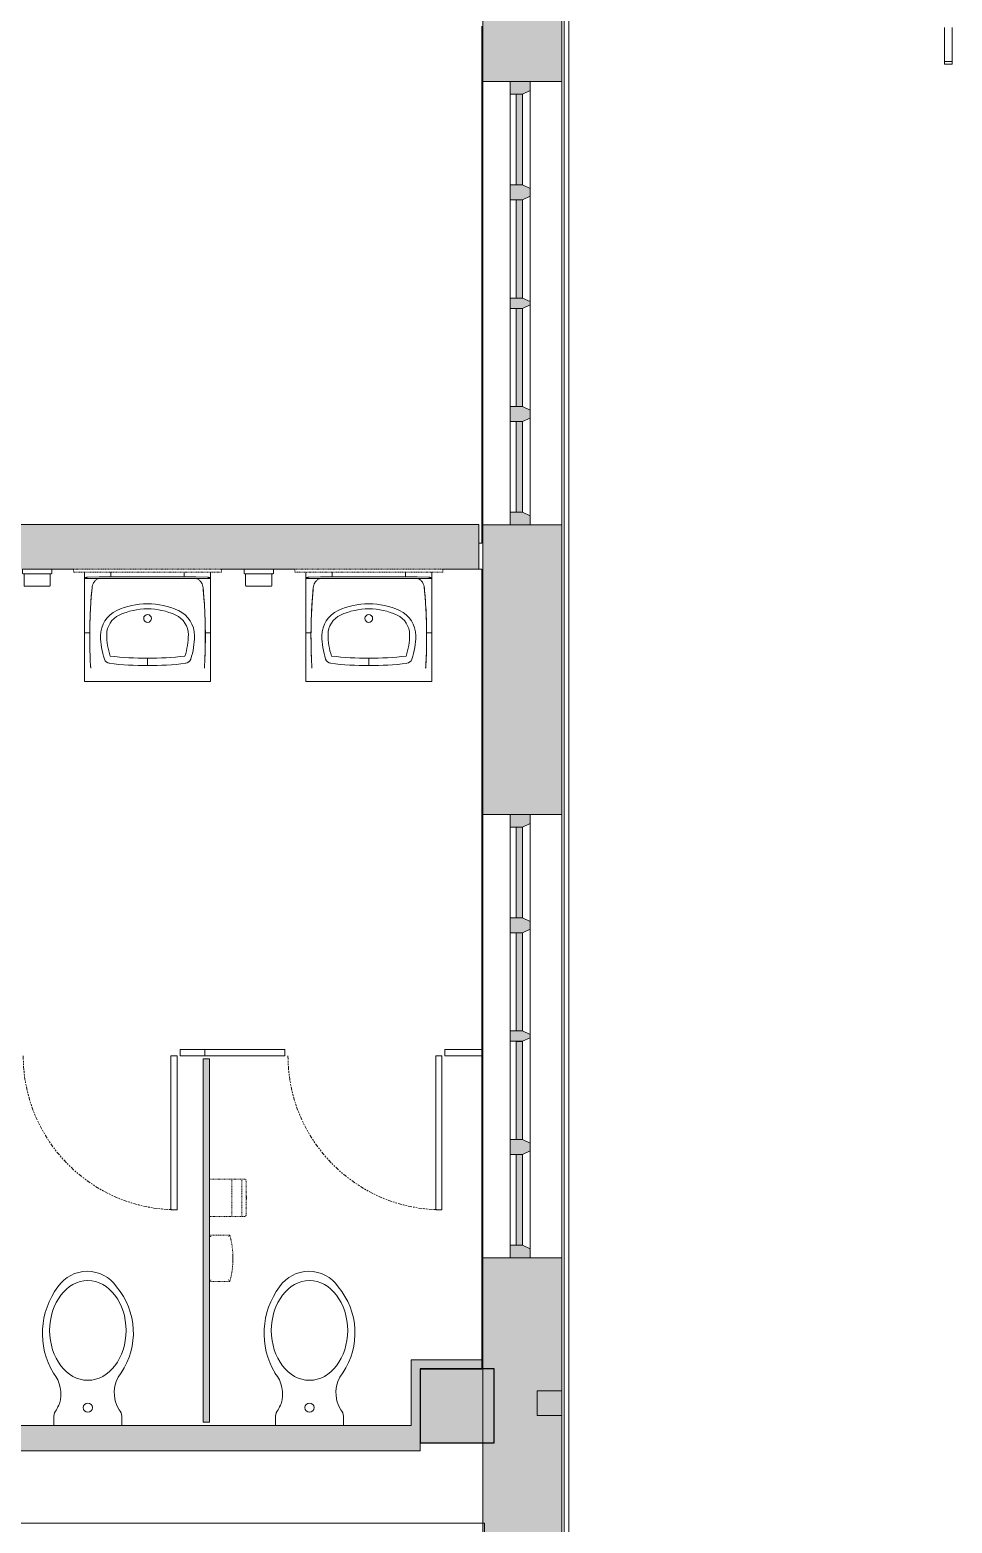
# Model space of a CAD drawing. Header units: inches. Extents: x -3803 to -1421, y -3454 to -210.
# Drawn here: x -2938.8 to -2789, y -2385.7 to -2143.3 of the extents above; entities that cross this region are included whole.
import ezdxf

# ---------------------------------------------------------------- set-up
doc = ezdxf.new("R2010")
doc.units = ezdxf.units.IN
doc.header["$MEASUREMENT"] = 0
doc.linetypes.add('Double dash', pattern=[1.6875, 0.625, -0.1875, 0.25, -0.1875, 0.25, -0.1875])
doc.linetypes.add('Hidden Equipment- BSALS', pattern=[0.0625, 0.03125, -0.03125])
for name, color, linetype, lineweight in [('A-FLOR', 192, 'Continuous', 13), ('A-FLOR-HRAL', 11, 'Continuous', 13), ('A-GENM', 13, 'Continuous', 9), ('A-GLAZ-CURT', 52, 'Continuous', 13), ('A-GLAZ-CWMG', 51, 'Continuous', 13), ('A-WALL', 113, 'Continuous', 13), ('A-WALL-PATT', 111, 'Continuous', 13), ('I-WALL', 2, 'Continuous', 13), ('P-SANR-FIXT', 6, 'Continuous', 13), ('Q-SPCQ', 91, 'Continuous', 13), ('S-COLS', 52, 'Continuous', 13)]:
    doc.layers.add(name, color=color, linetype=linetype, lineweight=lineweight)

# ---------------------------------------------------------------- blocks, each defined once
blk = doc.blocks.new('15830016-STRUCT_MARTINEZ-MOORE_CENTRAL_v2018_rvt-1-DIMENSION PLAN - LEVEL 2 _579_ - 2__ - CAD')
at = {"layer": 'S-COLS', "lineweight": 5}
blk.add_hatch(color=50, dxfattribs=at).paths.add_polyline_path([(-2863.4, -2372.64), (-2863.4, -2360.64), (-2875.4, -2360.64), (-2875.4, -2372.64), (-2865.07, -2372.64)], flags=0)
at = {"layer": 'S-COLS', "color": 253, "lineweight": 25}
for p, q in [((-2863.4, -2360.64), (-2875.4, -2360.64)), ((-2875.4, -2360.64), (-2875.4, -2372.64)), ((-2863.4, -2372.64), (-2863.4, -2360.64)), ((-2875.4, -2372.64), (-2863.4, -2372.64))]:
    blk.add_line(p, q, dxfattribs=at)
blk = doc.blocks.new('level 2 - band2 - level 2 - band-474741-DIMENSION PLAN - LEVEL 2 _579_ - 2__ - CAD')
at = {"layer": 'A-WALL', "lineweight": 20}
for p, q in [((-2851.27, -1172.77), (-2851.27, -2610.52)), ((-2852.02, -2000.7), (-2852.02, -2611.27))]:
    blk.add_line(p, q, dxfattribs=at)
blk = doc.blocks.new('Water_Closet-Wall_Mounted-BSALS - WC--383257-DIMENSION PLAN - LEVEL 2 _579_ - 2__ - CAD')
at = {"layer": 'P-SANR-FIXT', "lineweight": 9}
for p, q in [((-2970.96, -2368.33), (-2970.96, -2369.83)), ((-2959.96, -2369.83), (-2959.96, -2368.33))]:
    blk.add_line(p, q, dxfattribs=at)
blk.add_circle((-2965.46, -2366.95), 0.75, dxfattribs=at)
for centre, radius, start, end in [((-2965.56, -2350.58), 5.76, 34.4306, 145.5694), ((-2960.29, -2354.89), 12.55, 142.9898, 210.8772), ((-2969.7, -2354.82), 11.63, 325.9889, 40.144), ((-2975.2, -2364.76), 5.37, 342.978, 39.6418), ((-2956.05, -2364.52), 5.13, 141.5165, 212.952), ((-2969.46, -2368.33), 1.5, 137.397, 180), ((-2957.3, -2373.42), 14.6, 150.9454, 155.2791), ((-2961.46, -2368.33), 1.5, 0, 42.603)]:
    blk.add_arc(centre, radius, start, end, dxfattribs=at)
blk.add_ellipse((-2965.46, -2354.42), major_axis=(0, 8.09), ratio=0.767038, dxfattribs=at)
blk = doc.blocks.new('Lavatory-Wall_Mounted High-back Basin-BSALS - LAV--235525-DIMENSION PLAN - LEVEL 2 _579_ - 2__ - CAD')
at = {"layer": 'P-SANR-FIXT', "lineweight": 9}
for p, q in [((-2929.96, -2232.31), (-2929.96, -2231.33)), ((-2929.96, -2241.15), (-2929.96, -2232.31)), ((-2929.96, -2232.31), (-2927.36, -2232.31)), ((-2927.36, -2232.31), (-2912.05, -2232.31)), ((-2925.66, -2231.33), (-2925.66, -2232.04)), ((-2925.66, -2232.04), (-2925.18, -2232.04)), ((-2925.18, -2232.04), (-2914.24, -2232.04)), ((-2914.24, -2232.04), (-2913.75, -2232.04)), ((-2913.75, -2232.04), (-2913.75, -2231.33)), ((-2912.05, -2232.31), (-2909.46, -2232.31)), ((-2909.46, -2231.33), (-2909.46, -2232.31)), ((-2909.46, -2232.31), (-2909.46, -2241.15)), ((-2929.96, -2244.23), (-2929.96, -2241.15)), ((-2929.96, -2241.15), (-2929.1, -2241.15)), ((-2910.32, -2241.15), (-2909.46, -2241.15)), ((-2909.46, -2241.15), (-2909.46, -2244.23)), ((-2929.96, -2246.91), (-2929.96, -2244.23)), ((-2909.46, -2244.23), (-2909.46, -2246.91)), ((-2929.96, -2248.41), (-2929.96, -2246.91)), ((-2919.71, -2246.45), (-2919.71, -2245.27)), ((-2909.46, -2246.91), (-2909.46, -2248.41)), ((-2929.96, -2248.62), (-2929.96, -2248.41)), ((-2929.96, -2248.94), (-2929.96, -2248.62)), ((-2929.96, -2249.07), (-2929.96, -2248.94)), ((-2929.96, -2249.07), (-2909.46, -2249.07)), ((-2909.46, -2248.41), (-2909.46, -2248.62)), ((-2909.46, -2248.62), (-2909.46, -2248.94)), ((-2909.46, -2248.94), (-2909.46, -2249.07))]:
    blk.add_line(p, q, dxfattribs=at)
at = {"layer": 'P-SANR-FIXT', "lineweight": 9, "flags": 128}
for points in [[(-2925.66, -2232.04), (-2927.58, -2232.07), (-2929.42, -2232.13)], [(-2909.99, -2232.13), (-2911.84, -2232.07), (-2913.75, -2232.04)], [(-2929.06, -2244.23), (-2929.09, -2242.69), (-2929.1, -2241.15)], [(-2910.32, -2241.15), (-2910.32, -2242.69), (-2910.35, -2244.23)]]:
    blk.add_lwpolyline(points, dxfattribs=at)
at = {"layer": 'P-SANR-FIXT', "lineweight": 9}
for centre, radius, start, end in [((-2927.36, -2233.45), 1.14, 90, 113.5081), ((-2912.05, -2233.45), 1.14, 66.4919, 90), ((-2845.76, -2241.75), 83.34, 174.5603, 177.4368), ((-2993.65, -2241.75), 83.34, 2.5632, 5.4397), ((-2922.83, -2241.64), 4.5, 114.6243, 179.9622), ((-2919.71, -2248.45), 12, 90, 114.6243), ((-2919.71, -2248.27), 11, 90, 114.6243), ((-2919.71, -2248.45), 12, 65.3757, 90), ((-2919.71, -2248.27), 11, 65.3757, 90), ((-2916.58, -2241.64), 4.5, 0.0378, 65.3757), ((-2845.76, -2241.75), 83.34, 177.6975, 180.5124), ((-2922.83, -2241.46), 3.5, 114.6243, 179.9622), ((-2919.71, -2238.83), 0.625, 0, 180), ((-2919.71, -2238.83), 0.625, 180, 0), ((-2916.58, -2241.46), 3.5, 0.0378, 65.3757), ((-2993.65, -2241.75), 83.34, 359.4876, 2.3025), ((-2915.33, -2241.64), 12, 179.9622, 198.4138), ((-2915.33, -2241.46), 11, 179.9622, 198.4138), ((-2924.08, -2241.46), 11, 341.5862, 0.0378), ((-2924.08, -2241.64), 12, 341.5862, 0.0378), ((-2845.76, -2241.75), 83.34, 180.5769, 183.551), ((-2920.13, -2198.4), 46.88, 263.093, 270.5185), ((-2919.28, -2198.4), 46.88, 269.4815, 276.907), ((-2993.65, -2241.75), 83.34, 356.449, 359.4231), ((-2925.77, -2245.11), 1, 198.4138, 263.093), ((-2920.13, -2198.58), 47.88, 263.093, 270.5076), ((-2919.28, -2198.58), 47.88, 269.4924, 276.907), ((-2913.65, -2245.11), 1, 276.907, 341.5862)]:
    blk.add_arc(centre, radius, start, end, dxfattribs=at)
for points, knots in [([(-2929.42, -2232.13), (-2929.46, -2232.13), (-2929.52, -2232.14), (-2929.6, -2232.15), (-2929.64, -2232.16), (-2929.68, -2232.17), (-2929.71, -2232.17), (-2929.73, -2232.18), (-2929.75, -2232.19), (-2929.76, -2232.19), (-2929.78, -2232.2), (-2929.8, -2232.2), (-2929.82, -2232.21), (-2929.84, -2232.22), (-2929.87, -2232.24), (-2929.89, -2232.25), (-2929.92, -2232.28), (-2929.94, -2232.3), (-2929.96, -2232.31)], [0, 0, 0, 0, 0.2, 0.3, 0.4, 0.45, 0.5, 0.55, 0.575, 0.6, 0.625, 0.65, 0.7, 0.75, 0.8, 0.85, 0.9, 1, 1, 1, 1]), ([(-2909.46, -2232.31), (-2909.47, -2232.3), (-2909.49, -2232.28), (-2909.52, -2232.25), (-2909.55, -2232.24), (-2909.57, -2232.22), (-2909.6, -2232.21), (-2909.62, -2232.2), (-2909.64, -2232.2), (-2909.65, -2232.19), (-2909.67, -2232.19), (-2909.68, -2232.18), (-2909.71, -2232.17), (-2909.73, -2232.17), (-2909.77, -2232.16), (-2909.82, -2232.15), (-2909.9, -2232.14), (-2909.95, -2232.13), (-2909.99, -2232.13)], [0, 0, 0, 0, 0.1, 0.15, 0.2, 0.25, 0.3, 0.35, 0.375, 0.4, 0.425, 0.45, 0.5, 0.55, 0.6, 0.7, 0.8, 1, 1, 1, 1])]:
    blk.add_open_spline(points, degree=3, knots=knots, dxfattribs=at)
for points in [[(-2928.72, -2233.85), (-2928.71, -2233.7), (-2928.65, -2233.42), (-2928.47, -2233.02), (-2928.3, -2232.79), (-2928.2, -2232.68)], [(-2928.2, -2232.68), (-2928.14, -2232.62), (-2928.03, -2232.52), (-2927.83, -2232.4), (-2927.6, -2232.33), (-2927.44, -2232.31), (-2927.36, -2232.31)], [(-2912.05, -2232.31), (-2911.97, -2232.31), (-2911.82, -2232.33), (-2911.59, -2232.4), (-2911.39, -2232.52), (-2911.27, -2232.62), (-2911.22, -2232.68)], [(-2911.22, -2232.68), (-2911.12, -2232.79), (-2910.94, -2233.02), (-2910.76, -2233.42), (-2910.71, -2233.7), (-2910.69, -2233.85)], [(-2929.1, -2241.15), (-2929.09, -2239.9), (-2929.01, -2237.43), (-2928.84, -2235.02), (-2928.72, -2233.85)], [(-2910.69, -2233.85), (-2910.58, -2235.02), (-2910.4, -2237.43), (-2910.33, -2239.9), (-2910.32, -2241.15)], [(-2928.94, -2246.91), (-2928.97, -2246.46), (-2929.02, -2245.57), (-2929.05, -2244.68), (-2929.06, -2244.23)], [(-2910.35, -2244.23), (-2910.37, -2244.68), (-2910.4, -2245.57), (-2910.45, -2246.46), (-2910.48, -2246.91)]]:
    blk.add_open_spline(points, degree=3, dxfattribs=at)
blk = doc.blocks.new('System Panel - Winco Glass-383322-DIMENSION PLAN - LEVEL 2 _579_ - 2__ - CAD')
at = {"layer": 'A-GLAZ-CURT', "lineweight": 9}
blk.add_hatch(color=90, dxfattribs=at).paths.add_polyline_path([(-7.359375, 0), (7.359375, 0), (7.359375, 1), (-7.359375, 1)], flags=0)
at = {"layer": 'A-GLAZ-CURT', "lineweight": 20}
for p, q in [((7.359375, 1), (-7.359375, 1)), ((-7.359375, 1), (-7.359375, 0)), ((-7.359375, 0), (7.359375, 0)), ((7.359375, 0), (7.359375, 1))]:
    blk.add_line(p, q, dxfattribs=at)
blk = doc.blocks.new('System Panel - Winco Glass-383323-DIMENSION PLAN - LEVEL 2 _579_ - 2__ - CAD')
at = {"layer": 'A-GLAZ-CURT', "lineweight": 9}
blk.add_hatch(color=90, dxfattribs=at).paths.add_polyline_path([(-7.96875, 0), (7.96875, 0), (7.96875, 1), (-7.96875, 1)], flags=0)
at = {"layer": 'A-GLAZ-CURT', "lineweight": 20}
for p, q in [((7.96875, 1), (-7.96875, 1)), ((-7.96875, 1), (-7.96875, 0)), ((-7.96875, 0), (7.96875, 0)), ((7.96875, 0), (7.96875, 1))]:
    blk.add_line(p, q, dxfattribs=at)
blk = doc.blocks.new('Rectangular Mullion - Winco Accent Full_Right-Large-383337-DIMENSION PLAN - LEVEL 2 _579_ - 2__ - CAD')
at = {"layer": 'A-GLAZ-CWMG', "lineweight": 9}
blk.add_hatch(color=90, dxfattribs=at).paths.add_polyline_path([(0, 1.25), (-1.48, 1.25), (-2.06, 0), (-2.06, -2), (0, -2)], flags=0)
at = {"layer": 'A-GLAZ-CWMG', "lineweight": 20}
for p, q in [((-1.48, 1.25), (-2.06, 0)), ((-2.06, 0), (-2.06, -2)), ((0, 1.25), (-1.48, 1.25)), ((0, -2), (0, 1.25)), ((-2.06, -2), (0, -2))]:
    blk.add_line(p, q, dxfattribs=at)
blk = doc.blocks.new('Rectangular Mullion - Winco Accent Full_Right-Large-383339-DIMENSION PLAN - LEVEL 2 _579_ - 2__ - CAD')
at = {"layer": 'A-GLAZ-CWMG', "lineweight": 9}
for p, q in [((-2860.83, -2391.7), (-2860.83, -2406.42)), ((-2857.58, -2391.12), (-2857.58, -2407))]:
    blk.add_line(p, q, dxfattribs=at)
blk = doc.blocks.new('Rectangular Mullion - Winco Accent Full_Right-Large-383340-DIMENSION PLAN - LEVEL 2 _579_ - 2__ - CAD')
at = {"layer": 'A-GLAZ-CWMG', "lineweight": 9}
for p, q in [((-2860.83, -2426.48), (-2860.83, -2442.42)), ((-2857.58, -2425.9), (-2857.58, -2443))]:
    blk.add_line(p, q, dxfattribs=at)
blk = doc.blocks.new('Rectangular Mullion - Winco Accent Full_Right-Large-V6-DIMENSION PLAN - LEVEL 2 _579_ - 2__ - CAD')
at = {"layer": 'A-GLAZ-CWMG', "lineweight": 9}
for p, q in [((-2860.83, -2408.86), (-2860.83, -2424.8)), ((-2857.58, -2408.28), (-2857.58, -2425.38))]:
    blk.add_line(p, q, dxfattribs=at)
blk = doc.blocks.new('Rectangular Mullion - Winco Accent Full_Right-Large-383341-DIMENSION PLAN - LEVEL 2 _579_ - 2__ - CAD')
at = {"layer": 'A-GLAZ-CWMG', "lineweight": 9}
for p, q in [((-2860.83, -2444.86), (-2860.83, -2459.58)), ((-2857.58, -2444.28), (-2857.58, -2460.16))]:
    blk.add_line(p, q, dxfattribs=at)
blk = doc.blocks.new('Rectangular Mullion - Winco Accent Full_Left-Large-383343-DIMENSION PLAN - LEVEL 2 _579_ - 2__ - CAD')
at = {"layer": 'A-GLAZ-CWMG', "lineweight": 9}
blk.add_hatch(color=90, dxfattribs=at).paths.add_polyline_path([(-2.06, 0), (-1.48, 1.25), (0, 1.25), (0, -2), (-2.06, -2)], flags=0)
at = {"layer": 'A-GLAZ-CWMG', "lineweight": 20}
for p, q in [((-2.06, 0), (-1.48, 1.25)), ((-2.06, -2), (-2.06, 0)), ((-1.48, 1.25), (0, 1.25)), ((0, 1.25), (0, -2)), ((0, -2), (-2.06, -2))]:
    blk.add_line(p, q, dxfattribs=at)
blk = doc.blocks.new('Rectangular Mullion - Winco Accent Full-Large-383347-DIMENSION PLAN - LEVEL 2 _579_ - 2__ - CAD')
at = {"layer": 'A-GLAZ-CWMG', "lineweight": 9}
blk.add_hatch(color=90, dxfattribs=at).paths.add_polyline_path([(-1.22, 0), (-0.64, 1.25), (0.64, 1.25), (1.22, 0), (1.22, -2), (-1.22, -2)], flags=0)
at = {"layer": 'A-GLAZ-CWMG', "lineweight": 20}
for p, q in [((-1.22, 0), (-0.64, 1.25)), ((-1.22, -2), (-1.22, 0)), ((-0.64, 1.25), (0.64, 1.25)), ((0.64, 1.25), (1.22, 0)), ((1.22, 0), (1.22, -2)), ((1.22, -2), (-1.22, -2))]:
    blk.add_line(p, q, dxfattribs=at)
blk = doc.blocks.new('Rectangular Mullion - Winco Accent Full-383351-DIMENSION PLAN - LEVEL 2 _579_ - 2__ - CAD')
at = {"layer": 'A-GLAZ-CWMG', "lineweight": 9}
blk.add_hatch(color=90, dxfattribs=at).paths.add_polyline_path([(-0.84, 0), (-0.26, 1.25), (0.26, 1.25), (0.84, 0), (0.84, -2), (-0.84, -2)], flags=0)
at = {"layer": 'A-GLAZ-CWMG', "lineweight": 20}
for p, q in [((-0.84, 0), (-0.26, 1.25)), ((-0.84, -2), (-0.84, 0)), ((-0.26, 1.25), (0.26, 1.25)), ((0.26, 1.25), (0.84, 0)), ((0.84, 0), (0.84, -2)), ((0.84, -2), (-0.84, -2))]:
    blk.add_line(p, q, dxfattribs=at)
blk = doc.blocks.new('Railings 13 - Railings 1-503832-DIMENSION PLAN - LEVEL 2 _579_ - 2__ - CAD')
at = {"layer": 'A-FLOR-HRAL', "lineweight": 9}
for p, q in [((-2790.27, -2142.89), (-2790.27, -2148.42)), ((-2789.02, -2148.42), (-2789.02, -2142.89)), ((-2790.27, -2148.42), (-2789.02, -2148.42)), ((-2790.27, -2148.42), (-2790.27, -2148.81)), ((-2790.27, -2148.81), (-2789.02, -2148.81)), ((-2789.02, -2148.81), (-2789.02, -2148.42))]:
    blk.add_line(p, q, dxfattribs=at)
blk = doc.blocks.new('Sanitary-Napkin-Disposal_Bobrick_B-270 - B-270-V13-DIMENSION PLAN - LEVEL 2 _579_ - 2__ - CAD')
at = {"layer": 'Q-SPCQ', "linetype": 'Hidden Equipment- BSALS', "lineweight": 20}
for p, q in [((-2906.33, -2338.95), (-2909.65, -2338.95)), ((-2909.65, -2346.45), (-2906.33, -2346.45))]:
    blk.add_line(p, q, dxfattribs=at)
at = {"layer": 'Q-SPCQ', "linetype": 'Hidden Equipment- BSALS', "lineweight": 20, "flags": 128}
blk.add_lwpolyline([(-2906.33, -2346.45), (-2906.19, -2345.9), (-2906.08, -2345.34), (-2905.98, -2344.77), (-2905.91, -2344.2), (-2905.86, -2343.63), (-2905.84, -2343.06), (-2905.83, -2342.49), (-2905.85, -2341.92), (-2905.9, -2341.35), (-2905.96, -2340.78), (-2906.05, -2340.21), (-2906.16, -2339.65), (-2906.3, -2339.09), (-2906.33, -2338.95)], dxfattribs=at)
at = {"layer": 'Q-SPCQ', "linetype": 'Hidden Equipment- BSALS', "lineweight": 20}
for points, knots in [([(-2909.4, -2339.2), (-2909.42, -2339.18), (-2909.45, -2339.15), (-2909.49, -2339.11), (-2909.52, -2339.08), (-2909.53, -2339.06), (-2909.55, -2339.05), (-2909.57, -2339.03), (-2909.58, -2339.02), (-2909.6, -2339), (-2909.61, -2338.99), (-2909.63, -2338.97), (-2909.64, -2338.96), (-2909.65, -2338.95), (-2909.65, -2338.95)], [0, 0, 0, 0, 0.166667, 0.25, 0.333333, 0.375, 0.416667, 0.5, 0.541667, 0.583333, 0.666667, 0.75, 0.833333, 1, 1, 1, 1]), ([(-2906.33, -2338.95), (-2906.33, -2338.95), (-2906.34, -2338.96), (-2906.34, -2338.97), (-2906.35, -2338.98), (-2906.36, -2338.98), (-2906.36, -2338.99), (-2906.37, -2339), (-2906.38, -2339.01), (-2906.39, -2339.03), (-2906.4, -2339.04), (-2906.41, -2339.06), (-2906.43, -2339.08), (-2906.45, -2339.11), (-2906.49, -2339.15), (-2906.51, -2339.19), (-2906.53, -2339.2)], [-1, -1, -1, -1, -0.857143, -0.785714, -0.75, -0.714286, -0.678571, -0.642857, -0.571429, -0.535714, -0.5, -0.428571, -0.357143, -0.285714, -0.142857, 0, 0, 0, 0]), ([(-2905.85, -2342.05), (-2905.85, -2342.07), (-2905.84, -2342.14), (-2905.84, -2342.28), (-2905.83, -2342.47), (-2905.83, -2342.62), (-2905.83, -2342.7)], [0, 0, 0, 0, 0.2, 0.4, 0.7, 1, 1, 1, 1]), ([(-2905.83, -2342.7), (-2905.83, -2342.76), (-2905.83, -2342.86), (-2905.84, -2343.04), (-2905.84, -2343.22), (-2905.85, -2343.32), (-2905.85, -2343.36)], [0, 0, 0, 0, 0.2, 0.4, 0.7, 1, 1, 1, 1]), ([(-2909.4, -2346.2), (-2909.42, -2346.23), (-2909.45, -2346.26), (-2909.49, -2346.3), (-2909.52, -2346.32), (-2909.53, -2346.34), (-2909.55, -2346.36), (-2909.57, -2346.38), (-2909.58, -2346.39), (-2909.6, -2346.41), (-2909.61, -2346.42), (-2909.63, -2346.43), (-2909.64, -2346.45), (-2909.65, -2346.45), (-2909.65, -2346.45)], [0, 0, 0, 0, 0.166667, 0.25, 0.333333, 0.375, 0.416667, 0.5, 0.541667, 0.583333, 0.666667, 0.75, 0.833333, 1, 1, 1, 1]), ([(-2906.53, -2346.2), (-2906.51, -2346.23), (-2906.48, -2346.26), (-2906.45, -2346.3), (-2906.44, -2346.31), (-2906.43, -2346.33), (-2906.41, -2346.35), (-2906.41, -2346.36), (-2906.4, -2346.37), (-2906.39, -2346.38), (-2906.38, -2346.39), (-2906.37, -2346.4), (-2906.37, -2346.41), (-2906.36, -2346.42), (-2906.36, -2346.42), (-2906.35, -2346.43), (-2906.34, -2346.44), (-2906.34, -2346.45), (-2906.33, -2346.45), (-2906.33, -2346.45)], [-1, -1, -1, -1, -0.785714, -0.732143, -0.678571, -0.625, -0.571429, -0.535714, -0.5, -0.464286, -0.428571, -0.392857, -0.357143, -0.321429, -0.285714, -0.25, -0.214286, -0.142857, 0, 0, 0, 0])]:
    blk.add_open_spline(points, degree=3, knots=knots, dxfattribs=at)
blk = doc.blocks.new('Toilet-Tissue-Dispenser_Bobrick_B-2888 - B-2888-V14-DIMENSION PLAN - LEVEL 2 _579_ - 2__ - CAD')
at = {"layer": 'Q-SPCQ', "linetype": 'Hidden Equipment- BSALS', "lineweight": 20}
for p, q in [((-2909.65, -2329.84), (-2903.96, -2329.84)), ((-2906.02, -2335.91), (-2906.02, -2329.84)), ((-2904.4, -2335.91), (-2904.4, -2329.84)), ((-2903.96, -2329.84), (-2903.92, -2329.84)), ((-2903.71, -2335.69), (-2903.71, -2330.05)), ((-2903.64, -2332.62), (-2903.71, -2332.62)), ((-2903.71, -2333.12), (-2903.64, -2333.12)), ((-2903.64, -2333.12), (-2903.64, -2332.62)), ((-2903.64, -2332.62), (-2903.64, -2333.12)), ((-2903.96, -2335.9), (-2909.65, -2335.9)), ((-2903.92, -2335.9), (-2903.96, -2335.9))]:
    blk.add_line(p, q, dxfattribs=at)
for points, knots in [([(-2903.92, -2329.84), (-2903.9, -2329.84), (-2903.87, -2329.84), (-2903.84, -2329.86), (-2903.81, -2329.87), (-2903.79, -2329.88), (-2903.78, -2329.89), (-2903.77, -2329.91), (-2903.75, -2329.92), (-2903.74, -2329.93), (-2903.73, -2329.95), (-2903.72, -2329.97), (-2903.71, -2330.01), (-2903.71, -2330.03), (-2903.71, -2330.05)], [-1, -1, -1, -1, -0.833333, -0.75, -0.666667, -0.583333, -0.541667, -0.5, -0.416667, -0.375, -0.333333, -0.25, -0.166667, 0, 0, 0, 0]), ([(-2903.71, -2335.69), (-2903.71, -2335.71), (-2903.71, -2335.74), (-2903.72, -2335.77), (-2903.73, -2335.79), (-2903.74, -2335.81), (-2903.75, -2335.82), (-2903.77, -2335.84), (-2903.78, -2335.85), (-2903.79, -2335.86), (-2903.81, -2335.88), (-2903.84, -2335.89), (-2903.87, -2335.9), (-2903.9, -2335.9), (-2903.92, -2335.9)], [0, 0, 0, 0, 0.166667, 0.25, 0.333333, 0.375, 0.416667, 0.5, 0.541667, 0.583333, 0.666667, 0.75, 0.833333, 1, 1, 1, 1])]:
    blk.add_open_spline(points, degree=3, knots=knots, dxfattribs=at)
blk = doc.blocks.new('Mirror_Bobrick_B1658 - 24Wx36H-235689-DIMENSION PLAN - LEVEL 2 _579_ - 2__ - CAD')
at = {"layer": 'Q-SPCQ', "linetype": 'Hidden Equipment- BSALS', "lineweight": 20}
for p, q in [((-2931.71, -2230.83), (-2931.71, -2231.33)), ((-2931.71, -2230.83), (-2907.71, -2230.83)), ((-2931.71, -2230.83), (-2931.71, -2231.33)), ((-2907.71, -2231.33), (-2931.71, -2231.33)), ((-2907.71, -2230.83), (-2907.71, -2231.33)), ((-2907.71, -2230.83), (-2907.71, -2231.33))]:
    blk.add_line(p, q, dxfattribs=at)
blk = doc.blocks.new('Soap_Dispenser-Surface_Mounted-Bobrick - B-2111-235694-DIMENSION PLAN - LEVEL 2 _579_ - 2__ - CAD')
at = {"layer": 'Q-SPCQ', "lineweight": 9}
for p, q in [((-2903.02, -2522.08), (-2903.02, -2520.19)), ((-2902.91, -2520.08), (-2898.88, -2520.08)), ((-2898.77, -2520.19), (-2898.77, -2522.08)), ((-2903.27, -2522.83), (-2903.27, -2522.19)), ((-2898.52, -2522.83), (-2903.27, -2522.83)), ((-2903.15, -2522.08), (-2903.02, -2522.08)), ((-2903.02, -2522.08), (-2898.77, -2522.08)), ((-2898.77, -2522.08), (-2898.65, -2522.08)), ((-2898.52, -2522.19), (-2898.52, -2522.83))]:
    blk.add_line(p, q, dxfattribs=at)
for points, knots in [([(-2903.02, -2520.19), (-2903.02, -2520.17), (-2903, -2520.14), (-2902.98, -2520.11), (-2902.95, -2520.09), (-2902.93, -2520.08), (-2902.91, -2520.08)], [0, 0, 0, 0, 0.333333, 0.5, 0.666667, 1, 1, 1, 1]), ([(-2898.88, -2520.08), (-2898.86, -2520.08), (-2898.84, -2520.09), (-2898.81, -2520.11), (-2898.79, -2520.14), (-2898.77, -2520.17), (-2898.77, -2520.19)], [0, 0, 0, 0, 0.333333, 0.5, 0.666667, 1, 1, 1, 1]), ([(-2903.27, -2522.19), (-2903.27, -2522.17), (-2903.25, -2522.13), (-2903.22, -2522.1), (-2903.18, -2522.08), (-2903.16, -2522.08), (-2903.15, -2522.08)], [0, 0, 0, 0, 0.285714, 0.571429, 0.785714, 1, 1, 1, 1]), ([(-2898.65, -2522.08), (-2898.63, -2522.08), (-2898.6, -2522.08), (-2898.55, -2522.11), (-2898.53, -2522.16), (-2898.52, -2522.19)], [0, 0, 0, 0, 0.285714, 0.571429, 1, 1, 1, 1])]:
    blk.add_open_spline(points, degree=3, knots=knots, dxfattribs=at)
blk = doc.blocks.new('Toilet_Partition-Bobrick-B1092-Overhead_Braced - B1092 Standard-385264-DIMENSION PLAN - LEVEL 2 _579_ - 2__ - CAD')
at = {"layer": 'Q-SPCQ', "lineweight": 9}
for p, q in [((-20, 0.5), (-13, 0.5)), ((-20, -0.5), (-20, 0.5)), ((-13, 0.5), (-13, -0.5)), ((13, 0.5), (17, 0.5)), ((13, -0.5), (13, 0.5)), ((17, 0.5), (17, -0.5)), ((-13, -0.5), (-20, -0.5)), ((11.5, -0.5), (12.5, -0.5)), ((11.5, -25.5), (11.5, -0.5)), ((12.5, -0.5), (12.5, -25.5)), ((17, -0.5), (13, -0.5)), ((12.5, -25.5), (11.5, -25.5))]:
    blk.add_line(p, q, dxfattribs=at)
at = {"layer": 'Q-SPCQ', "linetype": 'Double dash', "lineweight": 9}
blk.add_arc((12.5, -0.5), 25, 180, 270, dxfattribs=at)
blk = doc.blocks.new('Toilet_Partition-Bobrick-B1092-Overhead_Braced - B1092 Standard 3-385265-DIMENSION PLAN - LEVEL 2 _579_ - 2__ - CAD')
at = {"layer": 'Q-SPCQ', "lineweight": 9}
for p, q in [((-26, 0.5), (-13, 0.5)), ((-26, -0.5), (-26, 0.5)), ((-13, 0.5), (-13, -0.5)), ((13, 0.5), (19, 0.5)), ((13, -0.5), (13, 0.5)), ((19, 0.5), (19, -0.5)), ((-13, -0.5), (-26, -0.5)), ((11.5, -0.5), (12.5, -0.5)), ((11.5, -25.5), (11.5, -0.5)), ((12.5, -0.5), (12.5, -25.5)), ((19, -0.5), (13, -0.5)), ((12.5, -25.5), (11.5, -25.5))]:
    blk.add_line(p, q, dxfattribs=at)
at = {"layer": 'Q-SPCQ', "linetype": 'Double dash', "lineweight": 9}
blk.add_arc((12.5, -0.5), 25, 180, 270, dxfattribs=at)
blk = doc.blocks.new('Down Spouts3 - Down Spouts-4005655-DIMENSION PLAN - LEVEL 2 _579_ - 2__ - CAD')
at = {"layer": 'A-GENM'}
blk.add_hatch(color=90, dxfattribs=at).paths.add_polyline_path([(-2852.4, -2368.25), (-2852.4, -2364.25), (-2856.4, -2364.25), (-2856.4, -2368.25)], flags=0)
for p, q in [((-2852.4, -2364.25), (-2856.4, -2364.25)), ((-2856.4, -2364.25), (-2856.4, -2368.25)), ((-2852.4, -2368.25), (-2852.4, -2364.25)), ((-2856.4, -2368.25), (-2852.4, -2368.25))]:
    blk.add_line(p, q, dxfattribs=at)

msp = doc.modelspace()

# ---------------------------------------------------------------- hatches: boundary and pattern name
at = {"layer": 'A-WALL-PATT', "lineweight": 20}
h = msp.add_hatch(color=10, dxfattribs=at)
h.paths.add_polyline_path([(-2865.07, -2366.14), (-2852.4, -2366.14), (-2852.4, -2342.64), (-2865.27, -2342.64), (-2865.27, -2366.14)], flags=0)
h.paths.add_polyline_path([(-2865.27, -2270.64), (-2852.4, -2270.64), (-2852.4, -2223.64), (-2865.27, -2223.64), (-2865.27, -2259.78)], flags=0)
h.paths.add_polyline_path([(-2852.4, -2151.64), (-2852.4, -2104.64), (-2865.27, -2104.64), (-2865.27, -2151.64), (-2865.07, -2151.64)], flags=0)
h.paths.add_polyline_path([(-2865.07, -2032.64), (-2852.4, -2032.64), (-2852.4, -2003.64), (-2865.27, -2003.64), (-2865.27, -2032.64)], flags=0)
for points in [[(-3027.94, -2230.83), (-2993.21, -2230.83), (-2993.21, -2226.83), (-2977.21, -2226.83), (-2977.21, -2230.83), (-2865.9, -2230.83), (-2865.9, -2223.58), (-3044.52, -2223.58), (-3044.52, -2230.83)], [(-2909.65, -2369.33), (-2909.65, -2310.33), (-2910.65, -2310.33), (-2910.65, -2369.33)], [(-2875.4, -2369.83), (-2875.4, -2359.2), (-2876.9, -2359.2), (-2876.9, -2369.83)], [(-2865.4, -2360.7), (-2865.4, -2359.2), (-2875.4, -2359.2), (-2875.4, -2360.7)], [(-2875.4, -2373.95), (-2875.4, -2369.83), (-3044.52, -2369.83), (-3044.52, -2373.95), (-2905.78, -2373.95)]]:
    msp.add_hatch(color=10, dxfattribs=at).paths.add_polyline_path(points, flags=0)
h = msp.add_hatch(color=10, dxfattribs=at)
h.paths.add_polyline_path([(-2852.4, -2611.64), (-2852.4, -2581.64), (-2865.27, -2581.64), (-2865.27, -2611.64), (-2865.07, -2611.64)], flags=0)
h.paths.add_polyline_path([(-2865.27, -2508.64), (-2852.4, -2508.64), (-2852.4, -2461.64), (-2865.27, -2461.64), (-2865.27, -2497.54)], flags=0)
h.paths.add_polyline_path([(-2865.27, -2389.64), (-2852.4, -2389.64), (-2852.4, -2366.14), (-2865.27, -2366.14), (-2865.27, -2378.66)], flags=0)

# ---------------------------------------------------------------- linework, layer by layer
at = {"layer": 'A-FLOR', "lineweight": 20}
for p, q in [((-2865.4, -2226.58), (-2865.4, -2142.64)), ((-2865.9, -2226.58), (-2865.4, -2226.58)), ((-2865.4, -2230.83), (-2865.9, -2230.83)), ((-2865.4, -2308.83), (-2865.4, -2230.83)), ((-2865.4, -2359.2), (-2865.4, -2309.83))]:
    msp.add_line(p, q, dxfattribs=at)
at = {"layer": 'A-WALL', "lineweight": 20}
for p, q in [((-2852.4, -1994.7), (-2852.4, -2611.64)), ((-2865.27, -2389.64), (-2865.27, -2018.52)), ((-2865.27, -2151.64), (-2852.4, -2151.64)), ((-2852.4, -2223.64), (-2865.27, -2223.64)), ((-2865.27, -2270.64), (-2852.4, -2270.64)), ((-2852.4, -2342.64), (-2865.27, -2342.64))]:
    msp.add_line(p, q, dxfattribs=at)
at = {"layer": 'I-WALL', "lineweight": 20}
for p, q in [((-2865.9, -2223.58), (-2961.02, -2223.58)), ((-2865.9, -2230.83), (-2865.9, -2223.58)), ((-2935.27, -2230.83), (-2931.71, -2230.83)), ((-2907.71, -2230.83), (-2904.02, -2230.83)), ((-2899.27, -2230.83), (-2895.77, -2230.83)), ((-2871.77, -2230.83), (-2865.9, -2230.83)), ((-2909.65, -2310.33), (-2910.65, -2310.33)), ((-2910.65, -2310.33), (-2910.65, -2369.33)), ((-2909.65, -2369.33), (-2909.65, -2310.33)), ((-2876.9, -2359.2), (-2876.9, -2369.83)), ((-2865.4, -2359.2), (-2876.9, -2359.2)), ((-2875.4, -2373.95), (-2875.4, -2360.7)), ((-2875.4, -2360.7), (-2865.4, -2360.7)), ((-2865.4, -2360.7), (-2865.4, -2359.2)), ((-2876.9, -2369.83), (-3044.52, -2369.83)), ((-2910.65, -2369.33), (-2909.65, -2369.33)), ((-3044.52, -2373.95), (-2875.4, -2373.95)), ((-2864.96, -2385.7), (-3044.52, -2385.7)), ((-2864.96, -2389.83), (-2864.96, -2385.7))]:
    msp.add_line(p, q, dxfattribs=at)

# ---------------------------------------------------------------- block references
at = {"lineweight": 5}
msp.add_blockref('15830016-STRUCT_MARTINEZ-MOORE_CENTRAL_v2018_rvt-1-DIMENSION PLAN - LEVEL 2 _579_ - 2__ - CAD', (0, 0), dxfattribs=at)
at = {"layer": 'A-FLOR-HRAL', "lineweight": 9}
msp.add_blockref('Railings 13 - Railings 1-503832-DIMENSION PLAN - LEVEL 2 _579_ - 2__ - CAD', (0, 0), dxfattribs=at)
at = {"layer": 'A-GENM'}
msp.add_blockref('Down Spouts3 - Down Spouts-4005655-DIMENSION PLAN - LEVEL 2 _579_ - 2__ - CAD', (0, 0), dxfattribs=at)
at = {"layer": 'A-GLAZ-CURT', "lineweight": 9, "rotation": 89.99999999997988}
for name, p in [('System Panel - Winco Glass-383322-DIMENSION PLAN - LEVEL 2 _579_ - 2__ - CAD', (-2858.83, -2161.06)), ('System Panel - Winco Glass-383323-DIMENSION PLAN - LEVEL 2 _579_ - 2__ - CAD', (-2858.83, -2178.83)), ('System Panel - Winco Glass-383323-DIMENSION PLAN - LEVEL 2 _579_ - 2__ - CAD', (-2858.83, -2196.45)), ('System Panel - Winco Glass-383322-DIMENSION PLAN - LEVEL 2 _579_ - 2__ - CAD', (-2858.83, -2214.22)), ('System Panel - Winco Glass-383322-DIMENSION PLAN - LEVEL 2 _579_ - 2__ - CAD', (-2858.83, -2280.06)), ('System Panel - Winco Glass-383323-DIMENSION PLAN - LEVEL 2 _579_ - 2__ - CAD', (-2858.83, -2297.83)), ('System Panel - Winco Glass-383323-DIMENSION PLAN - LEVEL 2 _579_ - 2__ - CAD', (-2858.83, -2315.45)), ('System Panel - Winco Glass-383322-DIMENSION PLAN - LEVEL 2 _579_ - 2__ - CAD', (-2858.83, -2333.22))]:
    msp.add_blockref(name, p, dxfattribs=at)
at = {"layer": 'A-GLAZ-CWMG', "lineweight": 9, "extrusion": (0, 0, -1), "rotation": 90.00000000002014}
for name, p in [('Rectangular Mullion - Winco Accent Full_Left-Large-383343-DIMENSION PLAN - LEVEL 2 _579_ - 2__ - CAD', (2858.83, -2151.64)), ('Rectangular Mullion - Winco Accent Full-Large-383347-DIMENSION PLAN - LEVEL 2 _579_ - 2__ - CAD', (2858.83, -2169.64)), ('Rectangular Mullion - Winco Accent Full-383351-DIMENSION PLAN - LEVEL 2 _579_ - 2__ - CAD', (2858.83, -2187.64)), ('Rectangular Mullion - Winco Accent Full-Large-383347-DIMENSION PLAN - LEVEL 2 _579_ - 2__ - CAD', (2858.83, -2205.64)), ('Rectangular Mullion - Winco Accent Full_Left-Large-383343-DIMENSION PLAN - LEVEL 2 _579_ - 2__ - CAD', (2858.83, -2270.64)), ('Rectangular Mullion - Winco Accent Full-Large-383347-DIMENSION PLAN - LEVEL 2 _579_ - 2__ - CAD', (2858.83, -2288.64)), ('Rectangular Mullion - Winco Accent Full-383351-DIMENSION PLAN - LEVEL 2 _579_ - 2__ - CAD', (2858.83, -2306.64)), ('Rectangular Mullion - Winco Accent Full-Large-383347-DIMENSION PLAN - LEVEL 2 _579_ - 2__ - CAD', (2858.83, -2324.64))]:
    msp.add_blockref(name, p, dxfattribs=at)
at = {"layer": 'A-GLAZ-CWMG', "lineweight": 9}
for name, p in [('Rectangular Mullion - Winco Accent Full_Right-Large-383339-DIMENSION PLAN - LEVEL 2 _579_ - 2__ - CAD', (0, 238)), ('Rectangular Mullion - Winco Accent Full_Right-Large-V6-DIMENSION PLAN - LEVEL 2 _579_ - 2__ - CAD', (0, 238)), ('Rectangular Mullion - Winco Accent Full_Right-Large-383340-DIMENSION PLAN - LEVEL 2 _579_ - 2__ - CAD', (0, 238)), ('Rectangular Mullion - Winco Accent Full_Right-Large-383341-DIMENSION PLAN - LEVEL 2 _579_ - 2__ - CAD', (0, 238)), ('Rectangular Mullion - Winco Accent Full_Right-Large-383339-DIMENSION PLAN - LEVEL 2 _579_ - 2__ - CAD', (0, 119)), ('Rectangular Mullion - Winco Accent Full_Right-Large-V6-DIMENSION PLAN - LEVEL 2 _579_ - 2__ - CAD', (0, 119)), ('Rectangular Mullion - Winco Accent Full_Right-Large-383340-DIMENSION PLAN - LEVEL 2 _579_ - 2__ - CAD', (0, 119)), ('Rectangular Mullion - Winco Accent Full_Right-Large-383341-DIMENSION PLAN - LEVEL 2 _579_ - 2__ - CAD', (0, 119))]:
    msp.add_blockref(name, p, dxfattribs=at)
at = {"layer": 'A-GLAZ-CWMG', "lineweight": 9, "rotation": 269.9999999999798}
for p in [(-2858.83, -2223.64), (-2858.83, -2342.64)]:
    msp.add_blockref('Rectangular Mullion - Winco Accent Full_Right-Large-383337-DIMENSION PLAN - LEVEL 2 _579_ - 2__ - CAD', p, dxfattribs=at)
at = {"layer": 'A-WALL', "lineweight": 20}
msp.add_blockref('level 2 - band2 - level 2 - band-474741-DIMENSION PLAN - LEVEL 2 _579_ - 2__ - CAD', (0, 0), dxfattribs=at)
at = {"layer": 'P-SANR-FIXT', "lineweight": 9}
for name, p in [('Lavatory-Wall_Mounted High-back Basin-BSALS - LAV--235525-DIMENSION PLAN - LEVEL 2 _579_ - 2__ - CAD', (0, 0)), ('Lavatory-Wall_Mounted High-back Basin-BSALS - LAV--235525-DIMENSION PLAN - LEVEL 2 _579_ - 2__ - CAD', (35.94, 0)), ('Water_Closet-Wall_Mounted-BSALS - WC--383257-DIMENSION PLAN - LEVEL 2 _579_ - 2__ - CAD', (36.06, 0)), ('Water_Closet-Wall_Mounted-BSALS - WC--383257-DIMENSION PLAN - LEVEL 2 _579_ - 2__ - CAD', (72.06, 0))]:
    msp.add_blockref(name, p, dxfattribs=at)
at = {"layer": 'Q-SPCQ', "linetype": 'Hidden Equipment- BSALS', "lineweight": 20, "rotation": 180}
for p in [(-5838.54, -4753.66), (-5802.54, -4753.66)]:
    msp.add_blockref('Soap_Dispenser-Surface_Mounted-Bobrick - B-2111-235694-DIMENSION PLAN - LEVEL 2 _579_ - 2__ - CAD', p, dxfattribs=at)
at = {"layer": 'Q-SPCQ', "linetype": 'Hidden Equipment- BSALS', "lineweight": 20}
for name, p in [('Mirror_Bobrick_B1658 - 24Wx36H-235689-DIMENSION PLAN - LEVEL 2 _579_ - 2__ - CAD', (0, 0)), ('Mirror_Bobrick_B1658 - 24Wx36H-235689-DIMENSION PLAN - LEVEL 2 _579_ - 2__ - CAD', (35.94, 0)), ('Toilet_Partition-Bobrick-B1092-Overhead_Braced - B1092 Standard-385264-DIMENSION PLAN - LEVEL 2 _579_ - 2__ - CAD', (-2927.4, -2309.33)), ('Toilet_Partition-Bobrick-B1092-Overhead_Braced - B1092 Standard 3-385265-DIMENSION PLAN - LEVEL 2 _579_ - 2__ - CAD', (-2884.4, -2309.33)), ('Toilet-Tissue-Dispenser_Bobrick_B-2888 - B-2888-V14-DIMENSION PLAN - LEVEL 2 _579_ - 2__ - CAD', (0, 0)), ('Sanitary-Napkin-Disposal_Bobrick_B-270 - B-270-V13-DIMENSION PLAN - LEVEL 2 _579_ - 2__ - CAD', (0, 0))]:
    msp.add_blockref(name, p, dxfattribs=at)

doc.saveas('drawing.dxf')
